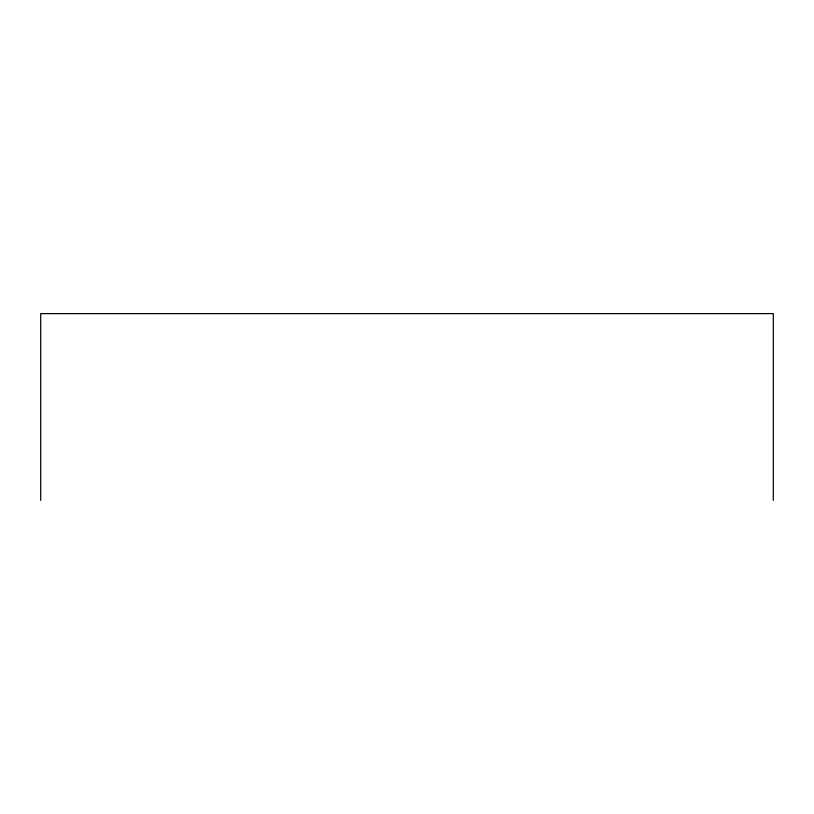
<?xml version="1.0" encoding="UTF-8"?>
<svg xmlns="http://www.w3.org/2000/svg" width="814" height="814" viewBox="0 0 814 814"><rect width="100%" height="100%" fill="white"/><g stroke="black" fill="none" stroke-linecap="round" stroke-linejoin="round"><path stroke-width="1.22" d="M773.3 500.376L773.3 313.624L40.7 313.624L40.7 500.376"/></g></svg>
